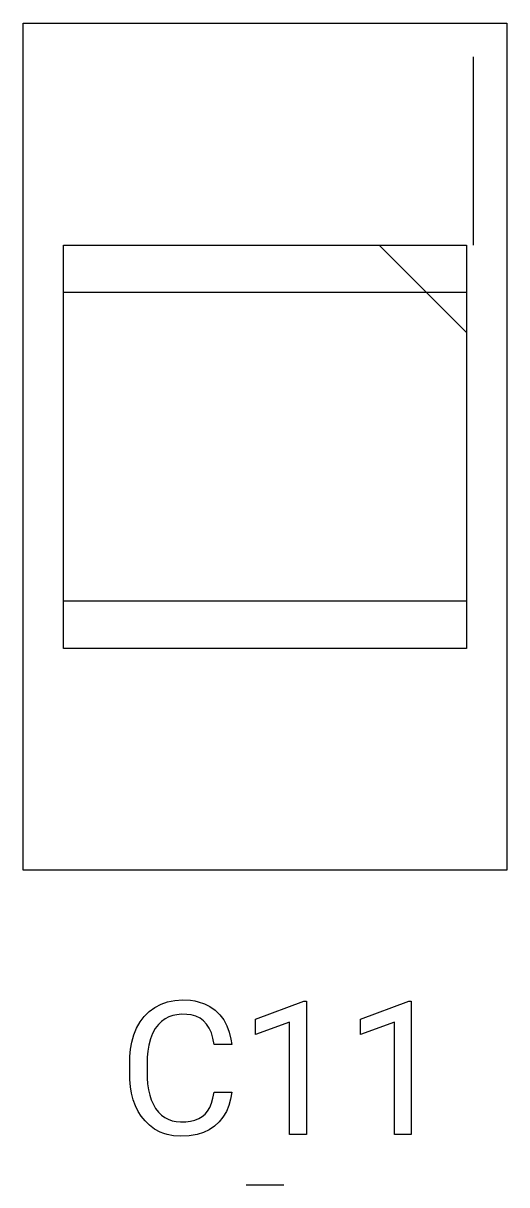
# Model space of a CAD drawing. Header units: inches. Extents: x 3.88 to 7.82, y -6.06 to -2.14.
# Drawn here: x 6.0512 to 6.1929, y -4.35 to -4.0098 of the extents above; entities that cross this region are included whole.
import ezdxf

# ---------------------------------------------------------------- set-up
doc = ezdxf.new("R2010")
doc.units = ezdxf.units.IN
doc.header["$MEASUREMENT"] = 0
doc.layers.add('F.Silkscreen', color=41, linetype='CONTINUOUS', true_color=0xf2eda1)

msp = doc.modelspace()

# ---------------------------------------------------------------- linework, layer by layer
at = {"layer": 'F.Silkscreen', "linetype": 'CONTINUOUS'}
for p, q in [((6.05118, -4.00984), (6.19291, -4.00984)), ((6.05118, -4.25787), (6.05118, -4.00984)), ((6.19291, -4.00984), (6.19291, -4.25787)), ((6.18307, -4.01968), (6.18307, -4.0748)), ((6.06299, -4.0748), (6.1811, -4.0748)), ((6.06299, -4.19291), (6.06299, -4.0748)), ((6.15551, -4.0748), (6.1811, -4.10039)), ((6.1811, -4.0748), (6.1811, -4.19291)), ((6.06299, -4.08858), (6.1811, -4.08858)), ((6.06299, -4.17913), (6.06299, -4.08858)), ((6.1811, -4.08858), (6.1811, -4.17913)), ((6.1811, -4.17913), (6.06299, -4.17913)), ((6.1811, -4.19291), (6.06299, -4.19291)), ((6.19291, -4.25787), (6.05118, -4.25787)), ((6.09346, -4.29643), (6.09558, -4.296)), ((6.09558, -4.296), (6.09785, -4.29585)), ((6.09785, -4.29585), (6.10022, -4.29597)), ((6.10022, -4.29597), (6.10145, -4.29615)), ((6.10145, -4.29615), (6.10245, -4.29638)), ((6.08662, -4.30073), (6.08809, -4.29927)), ((6.08809, -4.29927), (6.08976, -4.29805)), ((6.08976, -4.29805), (6.09161, -4.29709)), ((6.09161, -4.29709), (6.09346, -4.29643)), ((6.10245, -4.29638), (6.10432, -4.297)), ((6.10432, -4.297), (6.10589, -4.2978)), ((6.10589, -4.2978), (6.10744, -4.29889)), ((6.10744, -4.29889), (6.1088, -4.30022)), ((6.11929, -4.30152), (6.13346, -4.2962)), ((6.13346, -4.2962), (6.13421, -4.2962)), ((6.13421, -4.2962), (6.13421, -4.33526)), ((6.15, -4.30152), (6.16417, -4.2962)), ((6.16417, -4.2962), (6.16492, -4.2962)), ((6.16492, -4.2962), (6.16492, -4.33526)), ((6.08441, -4.3041), (6.08543, -4.30231)), ((6.08543, -4.30231), (6.08662, -4.30073)), ((6.0917, -4.30218), (6.09082, -4.30303)), ((6.09278, -4.3014), (6.0917, -4.30218)), ((6.09385, -4.30085), (6.09278, -4.3014)), ((6.09499, -4.30045), (6.09385, -4.30085)), ((6.09622, -4.30019), (6.09499, -4.30045)), ((6.09754, -4.30007), (6.09622, -4.30019)), ((6.09909, -4.3001), (6.09754, -4.30007)), ((6.10043, -4.30028), (6.09909, -4.3001)), ((6.10175, -4.30065), (6.10043, -4.30028)), ((6.103, -4.30123), (6.10175, -4.30065)), ((6.104, -4.30195), (6.103, -4.30123)), ((6.10494, -4.30294), (6.104, -4.30195)), ((6.10573, -4.30417), (6.10494, -4.30294)), ((6.1088, -4.30022), (6.10995, -4.30173)), ((6.10995, -4.30173), (6.11088, -4.30344)), ((6.11929, -4.306), (6.11929, -4.30152)), ((6.12925, -4.30234), (6.11929, -4.306)), ((6.12925, -4.33526), (6.12925, -4.30234)), ((6.15, -4.306), (6.15, -4.30152)), ((6.15996, -4.30234), (6.15, -4.306)), ((6.15996, -4.33526), (6.15996, -4.30234)), ((6.08297, -4.30821), (6.08359, -4.30608)), ((6.08359, -4.30608), (6.08441, -4.3041)), ((6.08907, -4.3057), (6.08844, -4.30731)), ((6.08986, -4.30427), (6.08907, -4.3057)), ((6.09082, -4.30303), (6.08986, -4.30427)), ((6.10632, -4.30553), (6.10573, -4.30417)), ((6.10679, -4.3071), (6.10632, -4.30553)), ((6.11088, -4.30344), (6.11159, -4.30532)), ((6.11159, -4.30532), (6.11208, -4.30739)), ((6.08259, -4.31032), (6.08297, -4.30821)), ((6.08797, -4.3091), (6.08769, -4.31088)), ((6.08844, -4.30731), (6.08797, -4.3091)), ((6.10713, -4.30888), (6.10679, -4.3071)), ((6.11228, -4.30888), (6.10713, -4.30888)), ((6.11208, -4.30739), (6.11228, -4.30888)), ((6.0824, -4.31239), (6.08259, -4.31032)), ((6.0824, -4.31915), (6.0824, -4.31239)), ((6.08755, -4.31261), (6.08754, -4.31875)), ((6.08769, -4.31088), (6.08755, -4.31261)), ((6.08259, -4.32133), (6.0824, -4.31915)), ((6.08754, -4.31875), (6.08765, -4.32042)), ((6.0829, -4.32315), (6.08259, -4.32133)), ((6.0834, -4.32508), (6.0829, -4.32315)), ((6.08765, -4.32042), (6.08789, -4.32216)), ((6.08789, -4.32216), (6.08826, -4.32378)), ((6.10679, -4.32463), (6.10713, -4.32293)), ((6.10713, -4.32293), (6.11228, -4.32293)), ((6.11228, -4.32293), (6.11195, -4.32496)), ((6.08406, -4.32687), (6.0834, -4.32508)), ((6.08826, -4.32378), (6.08871, -4.32512)), ((6.08871, -4.32512), (6.08933, -4.32649)), ((6.08933, -4.32649), (6.09, -4.32762)), ((6.10585, -4.32733), (6.10635, -4.32613)), ((6.10635, -4.32613), (6.10679, -4.32463)), ((6.11195, -4.32496), (6.11142, -4.32683)), ((6.08489, -4.32853), (6.08406, -4.32687)), ((6.08576, -4.32989), (6.08489, -4.32853)), ((6.08689, -4.3313), (6.08576, -4.32989)), ((6.09, -4.32762), (6.09085, -4.32873)), ((6.09085, -4.32873), (6.09171, -4.32958)), ((6.09171, -4.32958), (6.09265, -4.33028)), ((6.10265, -4.3306), (6.10365, -4.33001)), ((6.10365, -4.33001), (6.10451, -4.32928)), ((6.10451, -4.32928), (6.1052, -4.32844)), ((6.1052, -4.32844), (6.10585, -4.32733)), ((6.10973, -4.33019), (6.10863, -4.33154)), ((6.11072, -4.32852), (6.10973, -4.33019)), ((6.11142, -4.32683), (6.11072, -4.32852)), ((6.08816, -4.33253), (6.08689, -4.3313)), ((6.08969, -4.33367), (6.08816, -4.33253)), ((6.09265, -4.33028), (6.09368, -4.33083)), ((6.09368, -4.33083), (6.09479, -4.33123)), ((6.09479, -4.33123), (6.09598, -4.33148)), ((6.09598, -4.33148), (6.09726, -4.33159)), ((6.09726, -4.33159), (6.09884, -4.33155)), ((6.09884, -4.33155), (6.10025, -4.33137)), ((6.10025, -4.33137), (6.10152, -4.33105)), ((6.10152, -4.33105), (6.10265, -4.3306)), ((6.10723, -4.33283), (6.10565, -4.3339)), ((6.10863, -4.33154), (6.10723, -4.33283)), ((6.09135, -4.33457), (6.08969, -4.33367)), ((6.09241, -4.33499), (6.09135, -4.33457)), ((6.09333, -4.33527), (6.09241, -4.33499)), ((6.09527, -4.33566), (6.09333, -4.33527)), ((6.09734, -4.33581), (6.09527, -4.33566)), ((6.09985, -4.33569), (6.09734, -4.33581)), ((6.10213, -4.33529), (6.09985, -4.33569)), ((6.10405, -4.33468), (6.10213, -4.33529)), ((6.10565, -4.3339), (6.10405, -4.33468)), ((6.13421, -4.33526), (6.12925, -4.33526)), ((6.16492, -4.33526), (6.15996, -4.33526)), ((6.11651, -4.35), (6.12758, -4.35))]:
    msp.add_line(p, q, dxfattribs=at)

doc.saveas('drawing.dxf')
